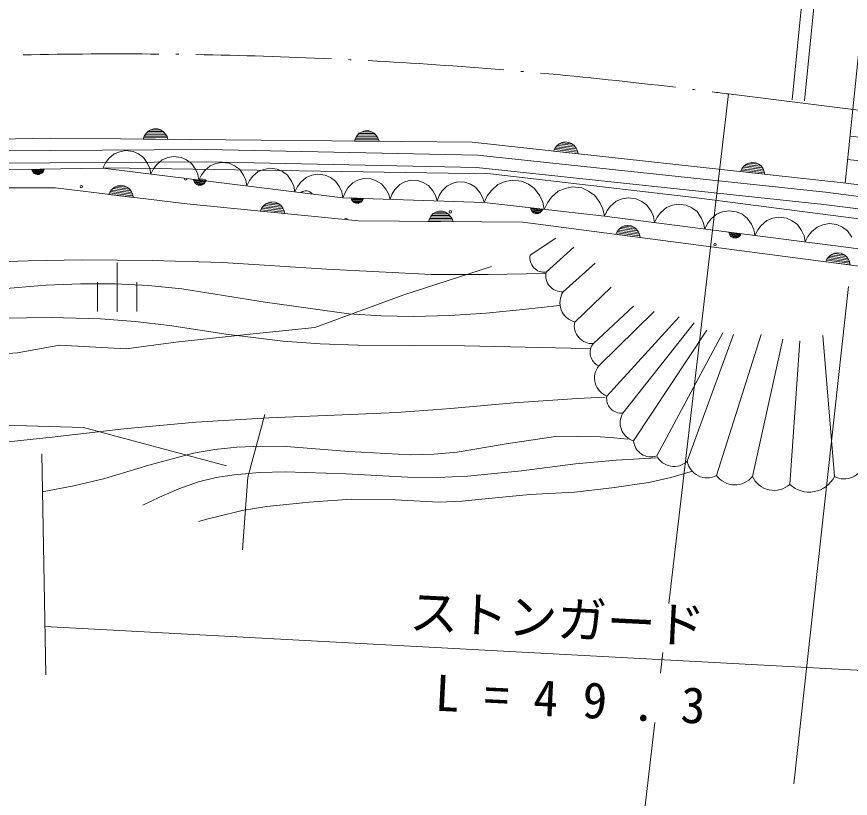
# Model space of a CAD drawing. Units: millimetres, scale not verified. Extents: x 69965 to 709965, y -3686 to 356314.
# Drawn here: x 256924 to 290731, y 248579 to 280297 of the extents above; entities that cross this region are included whole.
import ezdxf
from ezdxf.enums import TextEntityAlignment as Align

# ---------------------------------------------------------------- set-up
doc = ezdxf.new("R2010")
doc.units = ezdxf.units.MM
doc.header["$LTSCALE"] = 1000
doc.linetypes.add('DASHED', pattern=[7.5, 6, -1.5])
doc.linetypes.add('LONG_DASHED_DOTTED', pattern=[15.25, 12, -1.5, 0.25, -1.5])
doc.layers.add('S-BGD', color=7, linetype='Continuous', lineweight=13)
doc.styles.add('ＭＳ ゴシック', font='')
doc.styles.get('ＭＳ ゴシック').set_extended_font_data('MS Gothic')

msp = doc.modelspace()

# ---------------------------------------------------------------- linework, layer by layer
at = {"layer": 'S-BGD'}
for p, q in [((288757, 280737), (288372, 276926)), ((289255, 280687), (288869, 276876)), ((291207, 280193), (290520, 273546)), ((283366, 256483), (285789, 277160)), ((262099, 275443), (262157, 275540)), ((262157, 275540), (262256, 275649)), ((262925, 275570), (262198, 275577)), ((262256, 275649), (262366, 275708)), ((262258, 275639), (262863, 275633)), ((262366, 275708), (262484, 275744)), ((262746, 275697), (262374, 275700)), ((262484, 275744), (262639, 275743)), ((262639, 275743), (262756, 275704)), ((262756, 275704), (262866, 275643)), ((262866, 275643), (262962, 275532)), ((262962, 275532), (263021, 275434)), ((270719, 275460), (270818, 275569)), ((270818, 275569), (270928, 275628)), ((270820, 275559), (271425, 275553)), ((270928, 275628), (271046, 275664)), ((271308, 275617), (270936, 275620)), ((271046, 275664), (271201, 275663)), ((271201, 275663), (271318, 275624)), ((271318, 275624), (271428, 275563)), ((271428, 275563), (271524, 275452)), ((246829, 275140), (258277, 275363)), ((258277, 275363), (275401, 275203)), ((262058, 275328), (262099, 275443)), ((263058, 275319), (262058, 275328)), ((262084, 275390), (263033, 275381)), ((263009, 275444), (262109, 275453)), ((262147, 275515), (262970, 275507)), ((263021, 275434), (263058, 275319)), ((270620, 275248), (270661, 275363)), ((271620, 275239), (270620, 275248)), ((270645, 275310), (271595, 275302)), ((270661, 275363), (270719, 275460)), ((271571, 275364), (270671, 275373)), ((270709, 275435), (271531, 275427)), ((271487, 275490), (270760, 275497)), ((271524, 275452), (271583, 275354)), ((271583, 275354), (271620, 275239)), ((275401, 275203), (290561, 273540)), ((278923, 275142), (279038, 275189)), ((279038, 275189), (279159, 275214)), ((279159, 275214), (279313, 275197)), ((279313, 275197), (279426, 275147)), ((293840, 275122), (290716, 275445)), ((248249, 274808), (264611, 274904)), ((261340, 274863), (261103, 274818)), ((261642, 274826), (261340, 274863)), ((264611, 274904), (275609, 274679)), ((278694, 274842), (278746, 274952)), ((278725, 274902), (279670, 274798)), ((278746, 274952), (278814, 275043)), ((279652, 274863), (278757, 274961)), ((278801, 275019), (279619, 274929)), ((278814, 275043), (278923, 275142)), ((279581, 274996), (278858, 275076)), ((278924, 275131), (279525, 275065)), ((279415, 275140), (279045, 275181)), ((279426, 275147), (279529, 275075)), ((279529, 275075), (279614, 274955)), ((279614, 274955), (279663, 274852)), ((279663, 274852), (279688, 274733)), ((260658, 274537), (260523, 274361)), ((260874, 274728), (260658, 274537)), ((261103, 274818), (260874, 274728)), ((261862, 274725), (261642, 274826)), ((262062, 274582), (261862, 274725)), ((262226, 274344), (262062, 274582)), ((263050, 274579), (262822, 274489)), ((263288, 274624), (263050, 274579)), ((263590, 274587), (263288, 274624)), ((263810, 274486), (263590, 274587)), ((275609, 274679), (289721, 273173)), ((279688, 274733), (278694, 274842)), ((264608, 274404), (248270, 274308)), ((260523, 274361), (260417, 274146)), ((262319, 274140), (262226, 274344)), ((262606, 274298), (262470, 274122)), ((262822, 274489), (262606, 274298)), ((264010, 274343), (263810, 274486)), ((264174, 274106), (264010, 274343)), ((264770, 274250), (264554, 274059)), ((275578, 274180), (264608, 274404)), ((264998, 274341), (264770, 274250)), ((265236, 274386), (264998, 274341)), ((265538, 274349), (265236, 274386)), ((265758, 274247), (265538, 274349)), ((265958, 274104), (265758, 274247)), ((289663, 272677), (275578, 274180)), ((286326, 274121), (286394, 274211)), ((286381, 274188), (287199, 274098)), ((286394, 274211), (286503, 274310)), ((287161, 274165), (286437, 274244)), ((286503, 274310), (286618, 274358)), ((286504, 274300), (287105, 274234)), ((286618, 274358), (286739, 274382)), ((286995, 274309), (286625, 274349)), ((286739, 274382), (286893, 274365)), ((286893, 274365), (287006, 274315)), ((287006, 274315), (287109, 274243)), ((287109, 274243), (287194, 274124)), ((293742, 274172), (290618, 274495)), ((248225, 273947), (260417, 274146)), ((257540, 274099), (258040, 274107)), ((257559, 274042), (257540, 274099)), ((258028, 274076), (257553, 274068)), ((257590, 273994), (257559, 274042)), ((257566, 274037), (258016, 274044)), ((257997, 274013), (257586, 274006)), ((257640, 273939), (257590, 273994)), ((257609, 273975), (257973, 273981)), ((257695, 273910), (257640, 273939)), ((257943, 273949), (257641, 273944)), ((257754, 273893), (257695, 273910)), ((257700, 273914), (257887, 273917)), ((257832, 273894), (257754, 273893)), ((257890, 273914), (257832, 273894)), ((257945, 273944), (257890, 273914)), ((257993, 274000), (257945, 273944)), ((258021, 274049), (257993, 274000)), ((258040, 274107), (258021, 274049)), ((260417, 274146), (260635, 274167)), ((270156, 272952), (260417, 274146)), ((260417, 274146), (270156, 272952)), ((260635, 274167), (276143, 273922)), ((262365, 273907), (262319, 274140)), ((262470, 274122), (262365, 273907)), ((264267, 273901), (264174, 274106)), ((264313, 273668), (264267, 273901)), ((264418, 273883), (264313, 273668)), ((264554, 274059), (264418, 273883)), ((266122, 273867), (265958, 274104)), ((266215, 273662), (266122, 273867)), ((266718, 274011), (266501, 273820)), ((266946, 274102), (266718, 274011)), ((267184, 274147), (266946, 274102)), ((267486, 274110), (267184, 274147)), ((267706, 274009), (267486, 274110)), ((267906, 273865), (267706, 274009)), ((268069, 273628), (267906, 273865)), ((268894, 273863), (268665, 273772)), ((269132, 273908), (268894, 273863)), ((269434, 273871), (269132, 273908)), ((269654, 273770), (269434, 273871)), ((276143, 273922), (284286, 272972)), ((286274, 274011), (286326, 274121)), ((287268, 273902), (286274, 274011)), ((286305, 274070), (287250, 273966)), ((287231, 274031), (286337, 274129)), ((287194, 274124), (287243, 274020)), ((287243, 274020), (287268, 273902)), ((264111, 273635), (264099, 273695)), ((264099, 273695), (264596, 273634)), ((264580, 273604), (264108, 273662)), ((264135, 273583), (264111, 273635)), ((264117, 273629), (264563, 273575)), ((264541, 273546), (264133, 273596)), ((264177, 273523), (264135, 273583)), ((264151, 273562), (264512, 273518)), ((264228, 273486), (264177, 273523)), ((264479, 273491), (264178, 273527)), ((264534, 273534), (264479, 273485)), ((264569, 273579), (264534, 273534)), ((264596, 273634), (264569, 273579)), ((266261, 273429), (266215, 273662)), ((266366, 273644), (266261, 273429)), ((266501, 273820), (266366, 273644)), ((268163, 273424), (268069, 273628)), ((268449, 273581), (268314, 273405)), ((268665, 273772), (268449, 273581)), ((269854, 273627), (269654, 273770)), ((270017, 273389), (269854, 273627)), ((270550, 273554), (270357, 273351)), ((270764, 273661), (270550, 273554)), ((270990, 273725), (270764, 273661)), ((271286, 273715), (270990, 273725)), ((271508, 273635), (271286, 273715)), ((271713, 273514), (271508, 273635)), ((271892, 273297), (271713, 273514)), ((272671, 273595), (272457, 273488)), ((272898, 273659), (272671, 273595)), ((273194, 273648), (272898, 273659)), ((273415, 273569), (273194, 273648)), ((273621, 273447), (273415, 273569)), ((274579, 273528), (274365, 273421)), ((274805, 273592), (274579, 273528)), ((275101, 273582), (274805, 273592)), ((275323, 273503), (275101, 273582)), ((275529, 273381), (275323, 273503)), ((276728, 273602), (276443, 273486)), ((277024, 273661), (276728, 273602)), ((277402, 273619), (277024, 273661)), ((277679, 273495), (277402, 273619)), ((290561, 273540), (311337, 270822)), ((258493, 273350), (250415, 273350)), ((263818, 272703), (258493, 273350)), ((260659, 273087), (260713, 273196)), ((260713, 273196), (260781, 273286)), ((261617, 273096), (260724, 273205)), ((260768, 273262), (261585, 273163)), ((260781, 273286), (260891, 273383)), ((261548, 273231), (260826, 273318)), ((260891, 273383), (261008, 273430)), ((260893, 273373), (261493, 273300)), ((261008, 273430), (261129, 273453)), ((261384, 273376), (261014, 273421)), ((261129, 273453), (261283, 273434)), ((261283, 273434), (261395, 273383)), ((261395, 273383), (261497, 273310)), ((261497, 273310), (261581, 273189)), ((261581, 273189), (261628, 273085)), ((264284, 273460), (264228, 273486)), ((264233, 273489), (264418, 273467)), ((264361, 273451), (264284, 273460)), ((264421, 273462), (264361, 273451)), ((264479, 273485), (264421, 273462)), ((268209, 273191), (268163, 273424)), ((268314, 273405), (268209, 273191)), ((270111, 273185), (270017, 273389)), ((270156, 272952), (270111, 273185)), ((270240, 273168), (270156, 272952)), ((270357, 273351), (270240, 273168)), ((272000, 273107), (271892, 273297)), ((272264, 273284), (272148, 273102)), ((272457, 273488), (272264, 273284)), ((273800, 273231), (273621, 273447)), ((273908, 273041), (273800, 273231)), ((274172, 273218), (274056, 273036)), ((274365, 273421), (274172, 273218)), ((275707, 273165), (275529, 273381)), ((275815, 272975), (275707, 273165)), ((276175, 273244), (276008, 273022)), ((276443, 273486), (276175, 273244)), ((277930, 273319), (277679, 273495)), ((278138, 273024), (277930, 273319)), ((278881, 273212), (278614, 272970)), ((279166, 273328), (278881, 273212)), ((279463, 273387), (279166, 273328)), ((279841, 273345), (279463, 273387)), ((280117, 273221), (279841, 273345)), ((280369, 273045), (280117, 273221)), ((289721, 273173), (315684, 269849)), ((261652, 272966), (260659, 273087)), ((260691, 273146), (261634, 273031)), ((261628, 273085), (261652, 272966)), ((275879, 272753), (270156, 272952)), ((270156, 272952), (275879, 272753)), ((270503, 272882), (270487, 272940)), ((270487, 272940), (270986, 272923)), ((270973, 272892), (270498, 272909)), ((270532, 272832), (270503, 272882)), ((270509, 272877), (270959, 272861)), ((270939, 272831), (270528, 272845)), ((270578, 272776), (270532, 272832)), ((270964, 272866), (270934, 272818)), ((270986, 272923), (270964, 272866)), ((272064, 272885), (272000, 273107)), ((272148, 273102), (272064, 272885)), ((273972, 272819), (273908, 273041)), ((274056, 273036), (273972, 272819)), ((275879, 272753), (275815, 272975)), ((276008, 273022), (275879, 272753)), ((278258, 272770), (278138, 273024)), ((278614, 272970), (278447, 272748)), ((280576, 272750), (280369, 273045)), ((281477, 272904), (281238, 272811)), ((281726, 272949), (281477, 272904)), ((282042, 272909), (281726, 272949)), ((282271, 272802), (282042, 272909)), ((284286, 272972), (315514, 268952)), ((270785, 272006), (263818, 272703)), ((266804, 272404), (266855, 272515)), ((266855, 272515), (266922, 272606)), ((267761, 272434), (266866, 272524)), ((266909, 272582), (267728, 272500)), ((266922, 272606), (267030, 272706)), ((267689, 272567), (266965, 272639)), ((267030, 272706), (267145, 272755)), ((267031, 272696), (267633, 272635)), ((267145, 272755), (267266, 272780)), ((267522, 272709), (267152, 272746)), ((267266, 272780), (267420, 272765)), ((267420, 272765), (267533, 272716)), ((267533, 272716), (267637, 272645)), ((267637, 272645), (267723, 272526)), ((267723, 272526), (267773, 272423)), ((270550, 272813), (270913, 272800)), ((270632, 272744), (270578, 272776)), ((270882, 272770), (270580, 272781)), ((270690, 272723), (270632, 272744)), ((270637, 272747), (270824, 272741)), ((270768, 272720), (270690, 272723)), ((270827, 272737), (270768, 272720)), ((270883, 272765), (270827, 272737)), ((270934, 272818), (270883, 272765)), ((280756, 272205), (275879, 272753)), ((275879, 272753), (280756, 272205)), ((277771, 272483), (277759, 272542)), ((277759, 272542), (278255, 272486)), ((278240, 272456), (277768, 272509)), ((278255, 272486), (278229, 272431)), ((278318, 272479), (278258, 272770)), ((278447, 272748), (278318, 272479)), ((280696, 272496), (280576, 272750)), ((280756, 272205), (280696, 272496)), ((281010, 272612), (280868, 272429)), ((281238, 272811), (281010, 272612)), ((282479, 272651), (282271, 272802)), ((282649, 272401), (282479, 272651)), ((283273, 272548), (283046, 272350)), ((283513, 272642), (283273, 272548)), ((283762, 272687), (283513, 272642)), ((284078, 272646), (283762, 272687)), ((284307, 272539), (284078, 272646)), ((284515, 272388), (284307, 272539)), ((289663, 272677), (315636, 269351)), ((267799, 272305), (266804, 272404)), ((266835, 272464), (267780, 272370)), ((267773, 272423), (267799, 272305)), ((273660, 272100), (273718, 272197)), ((273708, 272172), (274530, 272166)), ((273718, 272197), (273816, 272306)), ((274486, 272229), (273758, 272234)), ((273816, 272306), (273927, 272365)), ((273819, 272296), (274423, 272292)), ((273927, 272365), (274044, 272402)), ((274306, 272355), (273934, 272358)), ((274044, 272402), (274199, 272401)), ((274199, 272401), (274317, 272362)), ((274317, 272362), (274426, 272302)), ((274426, 272302), (274523, 272191)), ((274523, 272191), (274582, 272093)), ((277795, 272431), (277771, 272483)), ((277776, 272477), (278224, 272427)), ((278202, 272398), (277793, 272444)), ((277838, 272371), (277795, 272431)), ((277812, 272410), (278173, 272369)), ((277889, 272335), (277838, 272371)), ((278140, 272342), (277839, 272375)), ((277945, 272310), (277889, 272335)), ((277894, 272338), (278079, 272317)), ((278022, 272301), (277945, 272310)), ((278083, 272313), (278022, 272301)), ((278141, 272337), (278083, 272313)), ((278195, 272386), (278141, 272337)), ((278229, 272431), (278195, 272386)), ((280868, 272429), (280756, 272205)), ((303149, 269319), (280756, 272205)), ((280756, 272205), (303149, 269319)), ((282746, 272187), (282649, 272401)), ((282792, 271943), (282746, 272187)), ((282903, 272167), (282792, 271943)), ((283046, 272350), (282903, 272167)), ((284685, 272139), (284515, 272388)), ((285309, 272286), (285082, 272088)), ((285549, 272379), (285309, 272286)), ((285798, 272425), (285549, 272379)), ((286113, 272384), (285798, 272425)), ((286343, 272277), (286113, 272384)), ((286551, 272126), (286343, 272277)), ((287834, 272162), (287585, 272117)), ((288149, 272122), (287834, 272162)), ((277453, 271956), (270785, 272006)), ((273619, 271985), (273660, 272100)), ((274619, 271978), (273619, 271985)), ((273644, 272047), (274594, 272040)), ((274570, 272103), (273670, 272110)), ((274582, 272093), (274619, 271978)), ((303000, 268622), (277453, 271956)), ((281567, 271805), (281688, 271827)), ((281688, 271827), (281842, 271807)), ((284781, 271924), (284685, 272139)), ((284828, 271681), (284781, 271924)), ((284939, 271904), (284828, 271681)), ((285082, 272088), (284939, 271904)), ((286721, 271876), (286551, 272126)), ((286817, 271662), (286721, 271876)), ((287118, 271825), (286975, 271642)), ((287345, 272024), (287118, 271825)), ((287585, 272117), (287345, 272024)), ((288379, 272014), (288149, 272122)), ((288587, 271863), (288379, 272014)), ((288756, 271614), (288587, 271863)), ((289620, 271854), (289381, 271761)), ((289869, 271900), (289620, 271854)), ((290185, 271859), (289869, 271900)), ((290414, 271752), (290185, 271859)), ((281215, 271466), (281269, 271574)), ((281248, 271524), (282190, 271401)), ((281269, 271574), (281339, 271664)), ((282173, 271467), (281281, 271583)), ((281326, 271640), (282142, 271534)), ((281339, 271664), (281450, 271760)), ((282105, 271601), (281384, 271696)), ((281450, 271760), (281567, 271805)), ((281451, 271750), (282051, 271672)), ((281943, 271749), (281573, 271797)), ((281842, 271807), (281954, 271755)), ((281954, 271755), (282055, 271681)), ((282055, 271681), (282137, 271559)), ((282137, 271559), (282184, 271455)), ((285819, 271495), (285808, 271554)), ((285808, 271554), (286304, 271490)), ((286287, 271461), (285816, 271522)), ((285843, 271443), (285819, 271495)), ((285825, 271489), (286271, 271431)), ((286304, 271490), (286277, 271436)), ((286863, 271418), (286817, 271662)), ((286975, 271642), (286863, 271418)), ((288853, 271400), (288756, 271614)), ((289153, 271563), (289011, 271379)), ((289381, 271761), (289153, 271563)), ((290623, 271601), (290414, 271752)), ((290792, 271352), (290623, 271601)), ((277744, 270618), (278794, 271306)), ((282207, 271336), (281215, 271466)), ((282184, 271455), (282207, 271336)), ((286248, 271403), (285841, 271455)), ((285884, 271382), (285843, 271443)), ((285859, 271422), (286220, 271375)), ((285935, 271345), (285884, 271382)), ((286186, 271348), (285886, 271387)), ((285991, 271319), (285935, 271345)), ((285940, 271348), (286125, 271324)), ((286067, 271309), (285991, 271319)), ((286128, 271320), (286067, 271309)), ((286187, 271343), (286128, 271320)), ((286242, 271391), (286187, 271343)), ((286277, 271436), (286242, 271391)), ((288899, 271156), (288853, 271400)), ((289011, 271379), (288899, 271156)), ((278396, 269930), (279518, 270944)), ((289731, 270354), (289785, 270463)), ((289785, 270463), (289855, 270552)), ((290689, 270355), (289796, 270472)), ((289842, 270529), (290657, 270422)), ((289855, 270552), (289966, 270649)), ((290621, 270490), (289899, 270584)), ((289966, 270649), (290083, 270694)), ((289967, 270638), (290567, 270560)), ((290083, 270694), (290204, 270716)), ((290458, 270637), (290089, 270686)), ((290204, 270716), (290358, 270696)), ((290358, 270696), (290469, 270643)), ((290469, 270643), (290571, 270570)), ((290571, 270570), (290653, 270448)), ((255217, 270302), (257394, 270395)), ((257394, 270395), (259582, 270427)), ((259582, 270427), (262420, 270403)), ((260995, 270323), (260995, 268323)), ((262420, 270403), (265266, 270318)), ((265266, 270318), (269506, 270048)), ((279083, 269134), (280387, 270292)), ((290722, 270225), (289731, 270354)), ((289764, 270413), (290706, 270290)), ((290653, 270448), (290700, 270344)), ((290700, 270344), (290722, 270225)), ((269506, 270048), (273747, 269838)), ((273747, 269838), (276046, 269835)), ((276046, 269835), (278356, 269872)), ((258102, 269402), (259509, 269456)), ((259509, 269456), (260919, 269450)), ((260195, 269528), (260195, 268328)), ((260919, 269450), (262269, 269382)), ((261795, 269528), (261795, 268328)), ((255941, 269222), (258102, 269402)), ((262269, 269382), (263625, 269253)), ((263625, 269253), (267002, 268718)), ((279554, 267903), (281038, 269315)), ((290657, 269348), (288446, 249162)), ((267002, 268718), (270394, 268241)), ((277452, 268408), (278939, 268578)), ((280314, 267034), (281943, 268555)), ((270394, 268241), (271699, 268156)), ((271699, 268156), (273008, 268130)), ((273008, 268130), (274487, 268167)), ((274487, 268167), (275962, 268263)), ((275962, 268263), (277452, 268408)), ((280531, 266129), (282776, 268337)), ((280857, 264898), (283790, 268120)), ((256321, 268068), (258319, 268085)), ((258319, 268085), (260322, 268042)), ((260322, 268042), (261725, 267933)), ((261725, 267933), (263123, 267765)), ((263123, 267765), (265414, 267416)), ((281509, 264210), (284405, 267867)), ((265414, 267416), (267723, 267125)), ((281943, 263088), (284912, 267577)), ((282885, 262473), (285563, 267469)), ((267723, 267125), (269237, 267015)), ((284115, 262255), (285998, 267396)), ((285310, 261676), (287120, 267396)), ((286758, 261640), (287989, 267215)), ((288279, 261314), (288677, 267143)), ((290089, 261640), (289618, 267360)), ((269237, 267015), (270755, 266965)), ((270755, 266965), (275083, 266935)), ((275083, 266935), (279402, 266846)), ((279402, 266846), (279801, 266835)), ((279801, 266835), (280200, 266824)), ((277087, 264628), (279657, 264805)), ((279657, 264805), (280216, 264834)), ((280216, 264834), (280784, 264862)), ((272337, 264236), (274530, 264391)), ((274530, 264391), (277087, 264628)), ((267154, 264025), (270139, 264142)), ((270139, 264142), (272337, 264236)), ((261274, 263571), (264183, 263849)), ((264183, 263849), (267154, 264025)), ((258366, 263233), (261274, 263571)), ((256319, 263012), (258366, 263233)), ((276772, 262970), (278774, 263255)), ((278774, 263255), (279672, 263280)), ((279672, 263280), (280580, 263244)), ((280580, 263244), (281138, 263201)), ((281138, 263201), (281705, 263150)), ((264090, 262583), (264965, 262735)), ((264965, 262735), (265857, 262830)), ((265857, 262830), (266863, 262871)), ((266863, 262871), (267872, 262852)), ((267872, 262852), (270388, 262657)), ((274785, 262626), (276772, 262970)), ((257943, 262554), (258103, 253588)), ((262286, 262097), (264090, 262583)), ((270388, 262657), (272900, 262523)), ((272900, 262523), (273839, 262544)), ((273839, 262544), (274785, 262626)), ((282874, 262398), (281230, 262307)), ((260498, 261554), (262286, 262097)), ((279591, 262157), (277401, 261871)), ((281230, 262307), (279591, 262157)), ((265745, 261708), (265015, 261591)), ((266776, 261795), (265745, 261708)), ((267808, 261822), (266776, 261795)), ((270290, 261747), (267808, 261822)), ((272776, 261612), (270290, 261747)), ((277401, 261871), (275208, 261646)), ((284336, 261855), (283456, 261595)), ((259238, 261258), (260498, 261554)), ((264300, 261416), (263502, 261136)), ((265015, 261591), (264300, 261416)), ((273993, 261599), (272776, 261612)), ((275208, 261646), (273993, 261599)), ((282562, 261394), (281061, 261172)), ((283456, 261595), (282562, 261394)), ((257963, 261020), (259238, 261258)), ((263502, 261136), (262720, 260799)), ((279545, 261009), (277735, 260902)), ((281061, 261172), (279545, 261009)), ((262720, 260799), (262384, 260642)), ((270506, 260716), (268783, 260601)), ((272272, 260689), (270506, 260716)), ((274038, 260600), (272272, 260689)), ((275925, 260734), (274982, 260637)), ((277735, 260902), (275925, 260734)), ((262384, 260642), (262038, 260477)), ((267063, 260426), (266070, 260252)), ((268783, 260601), (267063, 260426)), ((274982, 260637), (274038, 260600)), ((265078, 260017), (264690, 259916)), ((266070, 260252), (265078, 260017)), ((264690, 259916), (264293, 259809)), ((303120, 253129), (258068, 255545)), ((283035, 253653), (283133, 254492)), ((280508, 232085), (282802, 251662))]:
    msp.add_line(p, q, dxfattribs=at)
at = {"layer": 'S-BGD', "linetype": 'LONG_DASHED_DOTTED'}
msp.add_line((285789, 277160), (298522, 275569), dxfattribs=at)
at = {"layer": 'S-BGD', "linetype": 'DASHED'}
for p, q in [((272631, 269012), (276183, 270159)), ((269011, 267680), (272631, 269012)), ((266254, 267401), (269011, 267680)), ((261359, 266813), (263373, 267092)), ((263373, 267092), (266254, 267401)), ((256960, 266658), (258664, 266968)), ((258664, 266968), (261359, 266813)), ((253800, 266441), (256960, 266658)), ((266300, 261608), (266982, 264148)), ((256386, 263715), (259639, 263622)), ((259639, 263622), (266357, 261820)), ((266084, 258665), (266300, 261608))]:
    msp.add_line(p, q, dxfattribs=at)
at = {"layer": 'S-BGD'}
for centre in [(259543, 273401), (274508, 272379), (285242, 271044)]:
    msp.add_circle(centre, 49.8, dxfattribs=at)
for centre, radius, start, end in [((260982, 88723), 190063, 89.48358, 91.14407), ((260982, 88723), 190063, 89.24142, 89.27603), ((260982, 88723), 190063, 87.37338, 89.03387), ((260982, 88723), 190063, 87.13123, 87.1658), ((260982, 88723), 190063, 85.26318, 86.92368), ((260982, 88723), 190063, 85.02103, 85.0556), ((260982, 88723), 190063, 83.15298, 84.81345), ((260982, 88723), 190063, 82.91083, 82.9454), ((260982, 88723), 190063, 82.50037, 82.70325), ((263774, 273713), 49.8, 147.8738, 18.1439), ((264440, 273412), 298, 46.3464, 119.6713), ((268656, 272938), 298, 34.0534, 131.9642), ((270277, 272066), 49.8, 343.7219, 184.857), ((278328, 270519), 592, 170.3218, 276.5819), ((279038, 269790), 658, 167.685, 273.9452), ((279780, 268695), 824, 147.7944, 254.0546), ((280260, 267754), 722, 168.0558, 274.316), ((280762, 266663), 582, 140.3656, 246.6258), ((281156, 265636), 796, 141.6964, 247.9566), ((281441, 264799), 592, 170.3218, 276.5819), ((282147, 263812), 752, 148.0312, 254.2914), ((282645, 263133), 703, 183.6914, 289.9516), ((283581, 262826), 781, 206.8619, 313.1221), ((284930, 262414), 830, 191.0035, 297.2638), ((290482, 262360), 820, 241.3139, 347.5741), ((286048, 262201), 905, 215.4378, 321.698), ((287641, 262047), 972, 204.7751, 311.0353), ((289061, 262156), 1150, 227.0739, 333.3341)]:
    msp.add_arc(centre, radius, start, end, dxfattribs=at)

# ---------------------------------------------------------------- texts
at = {"layer": 'S-BGD', "style": 'ＭＳ ゴシック'}
msp.add_text('ストンガード', height=1466, rotation=357.2, dxfattribs=at).set_placement((272799, 254997), align=Align.BOTTOM_LEFT)
at = {"layer": 'S-BGD', "insert": (273861, 252115), "char_height": 1466, "attachment_point": 7, "rotation": 357.2, "style": 'ＭＳ ゴシック'}
msp.add_mtext('\\T2;L=49.3', dxfattribs=at)

doc.saveas('drawing.dxf')
